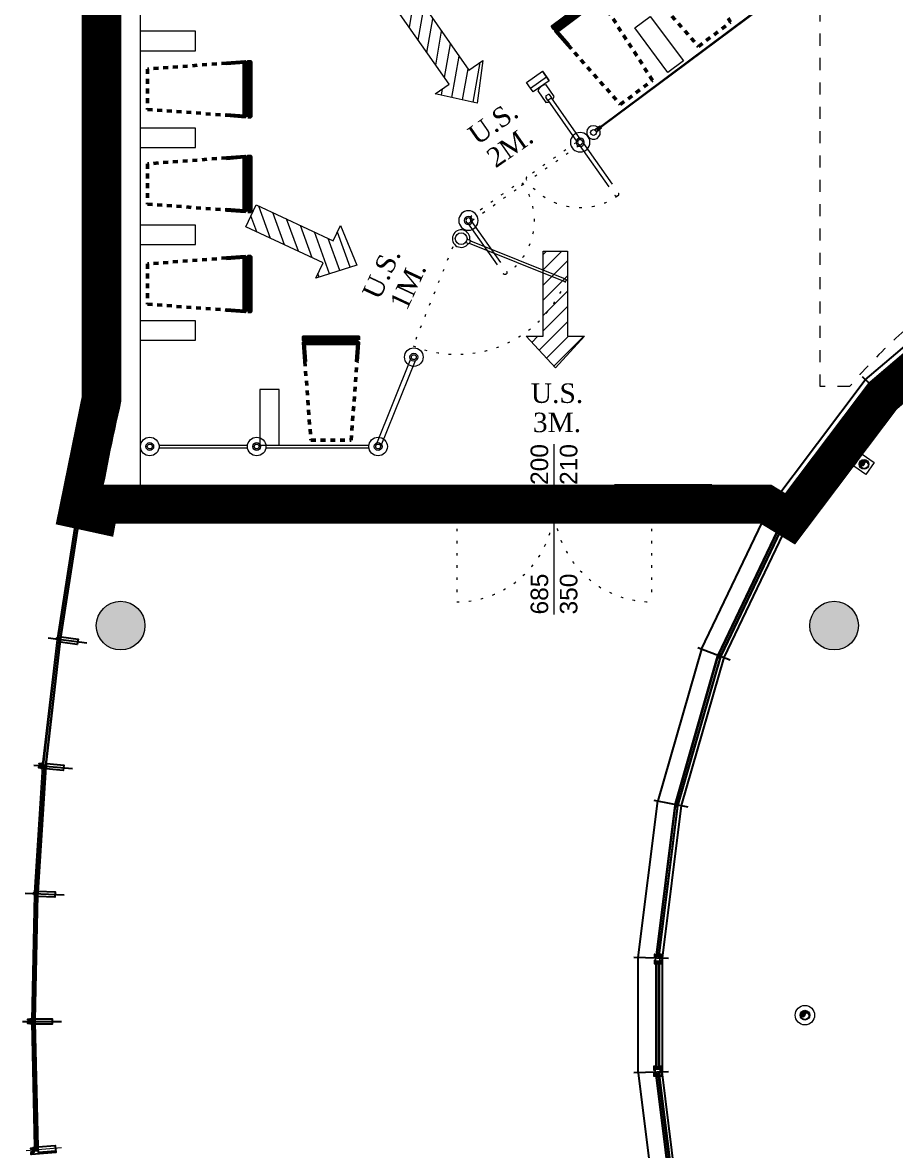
# Model space of a CAD drawing. Header units: centimetres. Extents: x 139057 to 200038, y 34824 to 80516.
# Drawn here: x 167687 to 168583, y 52589 to 53747 of the extents above; entities that cross this region are included whole.
import ezdxf
from ezdxf.enums import TextEntityAlignment as Align

# ---------------------------------------------------------------- set-up
doc = ezdxf.new("R2010")
doc.units = ezdxf.units.CM
doc.header["$LTSCALE"] = 100
for name, pattern in [('GI-ST-ESC-P1$0$CENTER', [50.800000000000004, 31.75, -6.35, 6.35, -6.35]), ('HIDDEN1', [0.1, 0.05, -0.05]), ('HIDDEN3', [0.25, 0.125, -0.125]), ('HIDDEN4', [0.125, 0.025, -0.1]), ('TRATTO-PUNTO', [1, 0.5, -0.25, 0, -0.25])]:
    doc.linetypes.add(name, pattern=pattern)
doc.layers.get('0').update_dxf_attribs({"lineweight": 0})
doc.layers.get('Defpoints').update_dxf_attribs({"lineweight": 0})
for name, color, linetype, lineweight in [('410_STRUTTURE_001-AM_0', 7, 'Continuous', 0), ('430_TAVOLATI_001-AM_0', 3, 'Continuous', 0), ('437_RIVESTIMENTI_001-AM_0', 13, 'Continuous', 0), ('439_TESTI_SERRAMENTI_001-AM_0', 11, 'Continuous', 0), ('440_SIMBOLI_001-AM_0', 31, 'Continuous', 0), ('441_SERRAMENTI_001-AM_0', 1, 'Continuous', 0), ('454_PROIEZIONI_001-AM_0', 61, 'Continuous', 0), ('461_LAYOUT_SCHEMATICO_001-AM_0', 11, 'Continuous', 0), ('481_SIMBOLI_VVF_001-AM_0', 7, 'Continuous', 0), ('_Retini Attrezzature', 252, 'Continuous', 50)]:
    doc.layers.add(name, color=color, linetype=linetype, lineweight=lineweight)
for name, color, linetype in [('_s_09_Perimetro_proprietà', 40, 'Continuous'), ('A-FACCIATA MONTANTI', 13, 'Continuous'), ('A-SE', 252, 'Continuous'), ('A-VETRO', 175, 'Continuous'), ('GI-ST-ESC-P1$0$A-CLNG-GLAZ', 1, 'Continuous'), ('GI-ST-ESC-P1$0$A-DOOR', 1, 'Continuous'), ('GI-ST-ESC-P1$0$A-GLAZ-MULL', 1, 'Continuous')]:
    doc.layers.add(name, color=color, linetype=linetype)
doc.styles.add('ROMANTIC', font='romantic.ttf')
doc.styles.get("Standard").update_dxf_attribs({"font": 'arial.ttf'})

# ---------------------------------------------------------------- blocks, each defined once
blk = doc.blocks.new('GI-ST-ESC-P1$0$FRAME')
at = {"layer": 'Defpoints', "color": 11}
for p, q in [((5.000000037252903, 9.316494992002845), (5.000000037252903, 11.00000000372529)), ((18.5000000372529, 9.316494992002845), (18.5000000372529, 11.00000000372529)), ((34.1965823918581, 9.31649499386549), (34.1965823918581, 11)), ((44.9465823918581, 9.31649499386549), (44.9465823918581, 11)), ((5.000000037252903, -9.316494992002845), (5.000000037252903, -11)), ((18.5000000372529, -9.316494992002845), (18.5000000372529, -11)), ((34.1965823918581, -9.3164949901402), (34.1965823918581, -11.00000000186265)), ((44.9465823918581, -9.3164949901402), (44.9465823918581, -11.00000000186265))]:
    blk.add_line(p, q, dxfattribs=at)
at = {"layer": 'Defpoints'}
blk.add_line((49.00000001490116, 11.00000000186265), (49.00000001490116, -10.99999999441206), dxfattribs=at)
at = {"layer": 'GI-ST-ESC-P1$0$A-CLNG-GLAZ', "color": 11, "linetype": 'GI-ST-ESC-P1$0$CENTER'}
blk.add_line((-81.14653248339891, 0.0003774743527173996), (317.6460319980979, -0.0007791649550199509), dxfattribs=at)
at = {"layer": 'GI-ST-ESC-P1$0$A-GLAZ-MULL', "color": 11}
blk.add_line((0, 11.00000000186265), (7.450580596923828e-09, -10.99999999813735), dxfattribs=at)
at = {"layer": 'GI-ST-ESC-P1$0$A-GLAZ-MULL', "color": 5}
blk.add_lwpolyline([(-3.279999867081642, 22.99999998323619), (-26.46994519233704, 22.99999998696148, 0.414213562398668), (-27.46994518488646, 21.99999999068677), (-27.46994519233704, 15.99999998696148, 0.4142135623363339), (-26.46994519233704, 14.99999998509884), (-9.969945199787617, 14.99999998696148, -0.4142135623352684), (-9.469945192337036, 14.49999998882413), (-9.469945192337036, -14.49999993853271, -0.4142135624071923), (-9.969945192337036, -14.99999994039536), (-26.46994519233704, -15.00000001490116, 0.414213562338465), (-27.46994519233704, -16.00000001862645), (-27.46994519233704, -22.00000001117587, 0.4142135623984016), (-26.46994519233704, -23.00000000745058), (-3.279999867081642, -23.00000001117587), (-3.279999867081642, -25.00000001303852, 0.4142135623677674), (-2.279999867081642, -26.00000001117587), (0, -26.00000001117587), (7.450580596923828e-09, -10.99999999813735), (49.0000000372529, -10.99999999813735), (49.00000002980232, -27.50000001676381), (224.0000000372529, -27.50000001303852), (224.0000000372529, 27.49999998509884), (49.00000005215406, 27.49999998882413), (49.00000001490116, 11.00000000186265), (0, 11.00000000186265), (0, 25.99999997578561), (-2.279999881982803, 25.99999998509884, 0.4142135623677673), (-3.279999881982803, 24.99999998323619)], format="xyb", close=True, dxfattribs=at)
blk = doc.blocks.new('GI-ST-ESC-P1$0$door jam')
at = {"layer": 'Defpoints'}
blk.add_line((26.67547901429556, -34.05244489715135), (256.9142643089668, -314.3207082058481), dxfattribs=at)
at = {"layer": 'GI-ST-ESC-P1$0$A-DOOR'}
blk.add_lwpolyline([(216.4661432802677, -248.5368906706572), (185.2788152061403, -210.7433651536703), (198.7765028886497, -199.6050337031484), (87.39318842068315, -64.62815694510937), (32.24549307301641, -110.1361968517303), (191.6636226437986, -303.3227735757828, 0.414213562373095), (193.0713951513171, -303.4575939327478), (201.5556559897959, -296.4563570171595, 0.414213562373095), (201.6904763430357, -295.0485845059156), (187.2488688267767, -277.5479104965925, -0.414213562373095), (187.316279001534, -276.84402423352), (192.3297058567405, -272.7069296985865)], format="xyb", dxfattribs=at)
blk.add_lwpolyline([(44.2005878649652, -100.2708175852895), (155.5839023254812, -235.2476943135262), (168.3102935887873, -224.7458389848471), (199.4976216293871, -262.5393644869328)], dxfattribs=at)
blk.add_lwpolyline([(236.398816075176, -266.4071607887745, 0.414213562338465), (237.8065885938704, -266.5419811457396), (242.4343672282994, -262.723124653101, 0.4142135623984016), (242.5691875889897, -261.3153521344066), (228.1275800727308, -243.8146781250834, -0.4142135623683001), (228.1949902437627, -243.1107918545604), (229.3519349135458, -242.1560777276754, 0.4142135623677674), (229.4867552742362, -240.7483051940799), (228.0355898700655, -238.9897494167089), (190.2420643754303, -270.1770774796605), (207.0895514078438, -290.5932519361377, 0.414213562398668), (208.4973239265382, -290.7280722856522), (213.1251025609672, -286.9092157930136, 0.4142135623363339), (213.259922914207, -285.5014432668686), (202.7580675557256, -272.7750520333648, -0.4142135623352684), (202.825477745384, -272.0711657553911), (225.193074401468, -253.6133594214916, -0.4142135624071923), (225.8969606645405, -253.6807695925236)], format="xyb", close=True, dxfattribs=at)
blk = doc.blocks.new('GI-ST-ESC-P1$0$MULL-NO-CAP')
at = {"layer": 'GI-ST-ESC-P1$0$A-CLNG-GLAZ', "color": 11, "linetype": 'GI-ST-ESC-P1$0$CENTER'}
blk.add_line((193.6971061136574, -235.7876955866814), (-59.44345898367465, 72.36058655381203), dxfattribs=at)
at = {"layer": 'GI-ST-ESC-P1$0$A-GLAZ-MULL', "color": 5}
blk.add_lwpolyline([(130.5577581375837, -176.2570772096515), (147.5591595433652, -162.2945430576801), (119.5840298123658, -128.2405889183283), (132.3336018994451, -117.7668879404664), (21.24889459833503, 17.45584611594677), (-21.24967896007001, -17.45649045705795), (89.83502832055092, -152.6792245060205), (102.5846004020423, -142.2055235728621), (130.5577581375837, -176.2570772096515)], dxfattribs=at)
blk = doc.blocks.new('P1 OPEN SPACE$0$GLAZING-1589')
for p, q in [((10.00000000709588, -18.99999999511783), (10.0000000061018, 19.00000000408909)), ((10.00000000738873, 14.00241085966263), (1578.999885887863, 13.99769858104992)), ((10.00000000598629, 13.00241085851667), (1578.999885886459, 12.99769857990395)), ((10.00000000647015, 8.002410860186501), (1578.999885886944, 7.997698581573786)), ((1579.00000001506, -18.99993691056807), (1579.000000012205, 19.00006308865341)), ((10.00000000647015, -7.997589143396908), (1578.999885886944, -8.002301422009623)), ((10.00000000695491, -12.99758914172708), (1578.999885887429, -13.00230142034343)), ((10.0000000074142, -13.99758914288395), (1578.999885887888, -14.00230142149667))]:
    blk.add_line(p, q)
for points in [[(9.467839845456183e-09, 19.00000000684668), (10.00011413562697, 18.99996996911432), (10.00000000597902, -18.99999960767309), (-0.000114120181024191, -18.99996956993709)], [(10.0000000066475, -18.99995358439628), (1578.999885887511, -18.99993701388667), (1578.999885888379, 19.00006298530934), (10.00000000575346, 19.0000464297118)], [(25.00009418118316, 8.002363058698393), (25.0000385140911, -7.99763732260908), (19.00003861602727, -7.997616173415736), (15.0000524300367, -3.997602159404778), (15.00008028097909, 4.002397848584224), (19.00009418627087, 8.002383932864177)], [(1563.999953892948, 7.997740887713007), (1563.999913453336, -8.002259491808218), (1569.999913350698, -8.002274382364703), (1573.999923562507, -4.002284391379362), (1573.999943767114, 3.997715615940251), (1569.999953887222, 7.997725728277146)], [(1579.000000015084, 19.00006268629295), (1589.00011413943, 19.00003265602209), (1589.000000011695, -18.99993691332566), (1578.999885887399, -18.99990687560421)]]:
    blk.add_lwpolyline(points, close=True)
blk = doc.blocks.new('P1 OPEN SPACE$0$glazing-frame')
for p, q in [((9.999999972680477, 13.99997060511666), (1562.212560811097, 13.99997060445655)), ((9.999999973878536, 12.99997060838062), (1562.212560812295, 12.99997060771596)), ((9.999999972865066, 7.999970608573521), (1562.212560811282, 7.999970607912481)), ((1562.212560810647, 18.99997062664472), (1572.212577874504, -19.00451175901475)), ((1572.212577875445, 18.99997061164154), (1562.212560813167, -19.0047299571356)), ((1633.4290624407, 8.474901992396685), (1618.647927932328, -28.9753103888419)), ((1623.506980691292, 9.720812827128299), (1628.569991266424, -30.22121890764752)), ((2709.127073804726, -133.151559616318), (1632.619216775871, 2.025544826612669)), ((2709.313961137159, -131.6632474459826), (1632.806104108306, 3.513856996944106)), ((9.999999973967448, -8.000029394682628), (1562.212560811283, -8.000029387973086)), ((9.999999972953528, -13.00002939448601), (1562.212560811371, -13.00002939515078)), ((9.999999974151923, -14.00002939122667), (1562.21256081257, -14.00002939189149)), ((2705.700806063546, -160.4372827938159), (1629.192949029165, -25.26017835171852)), ((2705.887693395618, -158.9489706084739), (1629.379836357915, -23.77186618193641)), ((2706.510651169791, -153.9879300282366), (1630.00279414314, -18.81082560004277)), ((2708.504116026869, -138.1126001971054), (1631.996259006124, -2.935495745432884)), ((2719.859028684254, -127.9475965496924), (2705.077912586772, -165.3978112550528)), ((2719.859032785145, -127.9475970588708), (2705.077916689503, -165.3978117639554)), ((2709.936946935208, -126.7016857299667), (2714.999975921606, -166.6437197662119)), ((2709.936951039043, -126.7016862462392), (2714.999980022496, -166.643720275394)), ((2781.544664925689, -134.1115277323031), (2762.458824154328, -168.4636994895511)), ((2771.855109498127, -131.6391084893903), (2772.148325629136, -170.9363301589935)), ((4277.408178866602, -549.8583945854879), (2773.385695320378, -166.0870060878178)), ((4277.655420370515, -548.8894407049513), (2773.632936822087, -165.1180521925445)), ((4278.891627885309, -544.0446712577752), (2774.869144339826, -160.2732827524626)), ((4282.847491932504, -528.5414090283443), (2778.825008389966, -144.7700205301251)), ((4284.083699447299, -523.6966395811684), (2780.061215902918, -139.9252510832254)), ((4284.330940950111, -522.7276856932657), (2780.308457405731, -138.9562971953193))]:
    blk.add_line(p, q)
for points in [[(1.657081138972671e-08, 19.00000000502492), (9.999999973265478, 19.0000000003457), (9.999999974552308, -18.99999999533536), (1.711817976257635e-08, -18.99999999830063)], [(9.99999997369361, 18.99997060492472), (1562.212560811009, 18.99997061163425), (1562.212560811688, -19.00472997242261), (9.999999973270002, -19.00472997176241)], [(25.00001305480319, 7.999967855551239), (25.00000543965144, -8.000032525861977), (19.000005544585, -8.000029401442603), (15.0000073427052, -4.000027396311628), (15.00001116677964, 3.999972608530217), (19.00001305904327, 7.999970708778002)], [(1547.55608081435, 24.80052811714061), (1549.42493995985, 39.68365163995087), (1594.074310494754, 34.07707417584088), (1592.205479876247, 19.19417784891439), (1609.30830185507, 17.04658054254258), (1611.177031880108, 31.92948325045069), (1655.826924199304, 26.323240455253), (1653.95805086904, 11.44011869077658), (1624.192164972955, 15.17737711440173), (1617.962587254457, -34.4330286543791), (1647.728473164176, -38.17028706842973), (1645.85959984498, -53.05340879358268), (1601.20976038937, -47.44717263198039), (1603.079587742129, -32.56318204165149), (1585.976049376654, -30.41549478360471), (1584.10706168932, -45.29958452901531), (1539.457691153675, -39.69300707254499), (1541.326550300639, -24.80988357211208), (1572.212560806228, -24.80997437339987), (1572.212706660382, 24.80045562405394)], [(1550.956345463489, 27.80051812001641), (1552.027792833309, 36.33325510644062), (1590.723913963247, 31.47422130425148), (1588.855083620182, 16.59132717087973), (1611.911174417289, 13.6961793085763), (1613.779908015639, 28.57911047498208), (1652.476521533662, 23.72036167480396), (1651.355195707369, 14.79047405742416), (1621.589309809223, 18.52773248130805), (1614.61218276415, -37.03592198255578), (1644.378068673016, -40.77318039649924), (1643.256746508676, -49.70303888052205), (1604.560329412228, -44.84431473961548), (1606.430153189796, -29.96035260812568), (1583.373198198888, -27.06509623571951), (1581.504210236151, -41.94918817436526), (1542.808087685739, -37.09015420050942), (1543.973401143445, -27.80989135355987), (1575.212551986246, -27.80998319303934), (1575.212715480338, 27.80044680372415)], [(1547.212547736515, 7.999967847523382), (1547.212555350598, -8.00003252386711), (1553.212555249497, -8.000029402491814), (1557.212553447971, -4.000027394870051), (1557.212549623535, 3.999972611191311), (1553.212547733296, 7.999970704803094)], [(1572.21257787392, -19.00472995767774), (1562.212560809483, -19.00472995768582), (1562.212560809907, 18.99997061900127), (1572.212577875445, 18.99997061164154)], [(1628.569991267526, -30.22121891501363), (1618.647927930849, -28.97531040413169), (1623.506980692395, 9.720812819761283), (1633.429044025388, 8.474904308322676)], [(1628.569991266046, -30.2212189303042), (1633.429061841819, 8.474897269765068), (2709.936918911333, -126.7022068657454), (2705.077848318979, -165.3983230682921)], [(1635.462200893769, -15.46495121491708), (1636.458933345344, -7.527286277074558), (1640.926132014727, -4.056820028310667), (1646.879380702323, -4.804369349576505), (1644.885915831971, -20.67969920529339), (1638.932667137007, -19.93214988512907)], [(2794.627302753513, -128.366652834775), (2795.698758254692, -119.8339168694014), (2757.00264174842, -114.9748462456455), (2755.133797226034, -129.8577385985269), (2732.077704916804, -126.9626027783486), (2733.946652336449, -112.0796984613756), (2695.250129192773, -107.220229945429), (2694.128811875008, -116.1501186312204), (2723.894591725569, -119.8882215880976), (2716.917517545433, -175.451882690185), (2687.151737686941, -171.7137797210256), (2686.030424023859, -180.643639272547), (2724.726750747266, -185.5030831188118), (2726.594896729667, -170.6189103074252), (2749.651853231146, -173.5141546500693), (2747.782865288921, -188.3982465912908), (2786.47898321401, -193.2573173999085), (2787.64430551019, -183.9770556628018), (2757.374978752463, -176.2535588497265), (2771.123975350902, -122.3695629234056)], [(2702.048025835672, -149.3956309076233), (2703.04475069994, -141.4579650177249), (2699.574280215265, -136.9907696336072), (2693.621030821169, -136.2432259776822), (2691.627581055807, -152.1185577253192), (2697.580830465, -152.8661013940535)], [(2702.048029940247, -149.3956314162524), (2703.044754803774, -141.457965534001), (2699.574284322044, -136.9907701569711), (2693.621034923161, -136.2432264942285), (2691.627585157059, -152.1185582495081), (2697.580834564049, -152.8661019035093)], [(2705.07791258603, -165.3978112626961), (2714.999975920866, -166.6437197738583), (2719.859028681673, -127.9475965576116), (2709.936965346837, -126.7016880464458)], [(2705.077916686182, -165.397811779519), (2714.999980024701, -166.6437202901317), (2719.859032782563, -127.9475970667945), (2709.936969449569, -126.7016885553522)], [(2762.45877020526, -168.4639109155277), (2772.148325632822, -170.9363301584406), (2781.544664923107, -134.1115277402268), (2771.855109498127, -131.6391084893903)], [(4285.567148464905, -517.8829162460896), (2781.544664922367, -134.1115277478667), (2772.148325628758, -170.936330181651), (4276.170809171297, -554.7077186798705)], [(2793.359328709067, -148.4786489767453), (2789.403457193072, -163.9819096864581), (2783.589734727912, -162.4984576703963), (2780.702887423319, -157.6336745979416), (2782.680823155634, -149.8820444239636), (2787.545606085762, -146.9951971877371)], [(4268.313170239862, -524.8327859174124), (4264.357313475473, -540.3360503874568), (4270.17103748469, -541.8194963567875), (4275.035817803016, -538.9326444260907), (4277.013746126006, -531.1810123618959), (4274.126894278059, -526.3162321686794)], [(4295.25669458493, -520.3553027846278), (4285.567155733862, -517.8828877674022), (4276.171978618921, -554.7031355542491), (4285.861517469989, -557.1755505714784)]]:
    blk.add_lwpolyline(points, close=True)
blk = doc.blocks.new('DN80')
h = blk.add_hatch(color=253)
edge = h.paths.add_edge_path()
edge.add_arc((-0.06737489081662507, 0.0001192241907119751), 39.73214286005058, -90.20196108935022, 90.20196108935028, ccw=False)
edge.add_arc((-0.0689689809327441, -19.86606980296514), 19.8661894924889, 269.6006753168087, 449.8010872171899)
edge.add_arc((-0.1019500294979794, 19.86601641003355), 19.86627803577773, 89.8965676053183, 270.29403251144083, ccw=False)
edge.add_arc((-0.1367565255758137, 39.73226623891408), 0.07066979384738631, 180.2034888435955, 359.9966240495927, ccw=False)
at = {"color": 253}
blk.add_lwpolyline([(-0.2074258737266064, 39.73201525211334, -1.003531113011555), (-0.2074258737266064, -39.73177680373192, 1.001750454913192), (-7.450580596923828e-09, -2.980232238769531e-08, -1.003474564946119), (-0.06608673185110092, 39.73226207494736, -0.9981963915986242)], format="xyb", close=True, dxfattribs=at)
for radius in [44.50000000000001, 44.49999999999999]:
    blk.add_circle((-7.450580596923828e-09, -2.980232238769531e-08), radius)
blk = doc.blocks.new('FRECCIA US ORIZZONTALE')
h = blk.add_hatch()
h.set_pattern_fill('ANSI31', color=256, scale=7, style=0)
h.set_pattern_definition([(45, (-5619.863466617261, -3114.928119698562), (-15.71544821187102, 15.71544821187102), [])])
h.paths.add_polyline_path([(0, 0), (-60.00000000000091, 65), (-25.00000000000091, 65), (-24.99999999999909, 240), (25.00000000000091, 240), (25.00000000000091, 65), (60.00000000000091, 65)])
blk.add_lwpolyline([(0, 0), (-60.00000000000091, 65), (-25.00000000000091, 65), (-24.99999999999909, 240), (25.00000000000091, 240), (25.00000000000091, 65), (60.00000000000091, 65)], close=True)
blk = doc.blocks.new('US')
at = {"rotation": 270}
blk.add_blockref('FRECCIA US ORIZZONTALE', (50, 0), dxfattribs=at)
blk = doc.blocks.new('dep-carr-agg')
at = {"linetype": 'Continuous'}
blk.add_lwpolyline([(28.2508434561521, 22.00109790975716), (28.2508434561521, 25), (-28.2508434561521, 25), (-28.25074345615212, 22.00099999999998)], close=True, dxfattribs=at)
for points in [[(26.8053745213183, 0), (28.2508434561521, 19.11120000000005), (-28.25074345615212, 19.11120000000005), (-26.80483329906247, 0)], [(26.30668378990458, 0), (27.68584345615204, 18.28129999999999), (-27.68574345615207, 18.28129999999999), (-26.30617276879934, 0)]]:
    blk.add_lwpolyline(points, dxfattribs=at)
at = {"linetype": 'HIDDEN1'}
blk.add_lwpolyline([(-26.80483329906247, 0), (-20.67655654384794, -81), (20.67904345615216, -80.99900000000002), (26.70280288457457, 0)], dxfattribs=at)
blk = doc.blocks.new('CANCELLETTO US 2M')
at = {"linetype": 'HIDDEN4'}
for points in [[(3, 2), (62, 2)], [(130, 2), (71, 2)], [(3, -2), (62, -2)], [(130, -2), (71, -2)]]:
    blk.add_lwpolyline(points, dxfattribs=at)
at = {"linetype": 'HIDDEN4', "ltscale": 20, "flags": 128}
for points in [[(-2, -1.5), (-2, -62)], [(2, -1.5), (2, -62)], [(131, -1.5), (131, -62)], [(135, -1.5), (135, -62)]]:
    blk.add_lwpolyline(points, dxfattribs=at)
for centre, radius in [((0, 0), 9.5), ((0, 0), 4), ((0, 0), 2.5), ((133, 0), 9.5), ((133, 0), 4), ((133, 0), 2.5)]:
    blk.add_circle(centre, radius)
at = {"linetype": 'HIDDEN4'}
for centre, start, end in [((0, 0), 270, 0), ((133, 0), 180, 270)]:
    blk.add_arc(centre, 64, start, end, dxfattribs=at)
at = {"linetype": 'HIDDEN4', "extrusion": (0, 0, -1)}
for centre, start, end in [((-62, 0), 90, 270), ((-71, 0), 270, 90)]:
    blk.add_arc(centre, 2, start, end, dxfattribs=at)
at = {"linetype": 'HIDDEN4', "ltscale": 20}
for centre, start, end in [((0, -62), 180, 5.015920171728101e-06), ((133, -62), 179.9999949840798, 0)]:
    blk.add_arc(centre, 2, start, end, dxfattribs=at)
blk = doc.blocks.new('*U352')
at = {"linetype": 'HIDDEN4'}
blk.add_lwpolyline([(4.945620062719932, 10.80819429318156), (4.945620062719953, 120.4430480830762, 0.4149663562220394), (-115.9995085132268, -0.1917087848483656)], format="xyb", dxfattribs=at)
blk.add_lwpolyline([(-9.64467759644753, -1.62916846252483), (-114.4999883709272, -1.595067038194522, -0.9999999999999999), (-114.4999883709272, 1.404932961805478), (-9.64467759644753, 1.370831537475169)], format="xyb")
blk.add_lwpolyline([(-5.644677596447529, -2.129168462524831), (-9.64467759644753, -2.129168462524831), (-9.64467759644753, 1.870831537475169), (-5.644677596447529, 1.870831537475169)])
blk.add_circle((0, -0.1632812499983629), 6)
blk.add_arc((0, -0.1632812499983629), 9, 192.6169483543782, 166.9375741818561)
blk = doc.blocks.new('*U351')
for p, q in [((352.6237476048666, 0.5341127874876056), (9.205081669196261, 0.5341127874762647)), ((352.6237476048666, -0.4658872125123943), (9.205081669196261, -0.4658872125237353))]:
    blk.add_line(p, q)
for points in [[(2.578080284881707, 1.534112787476262), (9.205081669196261, 1.534112787476265), (9.205081669196261, 0.5341127874762647), (4.705081669196261, 0.5341127874762627), (4.705081669196261, -0.4658872125237373), (9.205081669196261, -0.4658872125237353), (9.205081669196261, -1.465887212523735), (2.61747486714512, -1.465887212523738)], [(359.8117845869444, 1.534112787487609), (352.6237476048666, 1.534112787487606), (352.6237476048666, 0.5341127874876056), (357.1237476048666, 0.5341127874876076), (357.1237476048666, -0.4658872125123923), (352.6237476048666, -0.4658872125123943), (352.6237476048666, -1.465887212512394), (359.772390004681, -1.465887212512391)]]:
    blk.add_lwpolyline(points)
for centre in [(-2.728484105318786e-12, 2.728484105318785e-12), (362.3898648718289, 1.407798276439446e-11)]:
    blk.add_circle(centre, 3)
for centre, radius, start, end in [((0.004160161746767714, -0.03540577631065389), 7.004556435172851, 12.94826067098322, 348.2160663370544), ((362.3895467693717, -0.002419113418473984), 7.000307864196111, 192.0671354239215, 167.3206319965749)]:
    blk.add_arc(centre, radius, start, end)

msp = doc.modelspace()

# ---------------------------------------------------------------- hatches: boundary and pattern name
at = {"layer": '410_STRUTTURE_001-AM_0'}
h = msp.add_hatch(color=256, dxfattribs=at)
edge = h.paths.add_edge_path()
edge.add_arc((167787.2027505065, 53127.94135773343), 24.99999997139952, 0, 360)
h = msp.add_hatch(color=256, dxfattribs=at)
edge = h.paths.add_edge_path()
edge.add_arc((168519.6955935495, 53127.91220521343), 25, 0, 360)

# ---------------------------------------------------------------- linework, layer by layer
for centre, radius in [((167787.2027505065, 53127.94135773343, -3.520260259838644e-08), 24.99999997139952), ((168519.6955935495, 53127.91220521343, -3.490789228516181e-08), 25)]:
    msp.add_circle(centre, radius, dxfattribs=at)
at = {"layer": '430_TAVOLATI_001-AM_0'}
for p, q in [((167807.2355711168, 53978.92962195885, -3.458399375527081e-08), (167807.1920035525, 53260.39693133694, -3.485570836411842e-08)), ((167767.2309636554, 53902.94215323192, -3.519752404989873e-08), (167767.1980708266, 53360.71217714411, -3.490789228516181e-08)), ((167787.2309636386, 53902.94135724914, -3.519752405006305e-08), (167787.1979514664, 53358.49215916705, -3.490789228516181e-08)), ((167744.1400441198, 53247.34410420966, -3.490789228516181e-08), (167763.6939206632, 53243.0896061824, -3.490788311344671e-08))]:
    msp.add_line(p, q, dxfattribs=at)
for centre, radius, start, end in [((170588.6379682334, 52727.82823611957, -3.490789228516181e-08), 2891.550652761578, 167.3571204756961, 169.6496430662893), ((170588.6379726367, 52727.82823509139, -3.490789228516181e-08), 2871.550657283479, 167.3129996947292, 169.6630530936596)]:
    msp.add_arc(centre, radius, start, end, dxfattribs=at)
at = {"layer": '437_RIVESTIMENTI_001-AM_0'}
for p, q in [((167756.2280614773, 53830.04977850032, -3.515422467380716e-08), (167756.2092891174, 53358.55340006363, -3.48741490634305e-08)), ((167752.227923269, 53826.57852583539, -3.51521626053448e-08), (167752.2093062407, 53358.98360354614, -3.487440451587206e-08)), ((167730.3434651891, 53252.50382104677, -3.490720229146399e-08), (167752.2093062407, 53358.98360354614, -3.487366206861712e-08)), ((167734.8466001382, 53254.31774609697, -3.490758777424907e-08), (167756.2092891174, 53358.55340006363, -3.487349480039115e-08)), ((167731.6168925638, 53252.24232013684, -3.490785441871145e-08), (167730.343465191, 53252.50382104677, -3.490720229146399e-08)), ((167734.8466001382, 53254.31774609697, -3.490785678885363e-08), (167731.6168925638, 53252.24232013684, -3.490785441871145e-08)), ((167732.2950866284, 53251.25172459495, -3.490785444033451e-08), (167732.0187013509, 53249.98144463611, -3.490785481075896e-08)), ((167743.2719723681, 53247.53297773909, -3.490786486587013e-08), (167732.018701349, 53249.98144463611, -3.490785481075896e-08)), ((167735.5073913547, 53253.31596739751, -3.490785679770513e-08), (167732.2950866284, 53251.25172459495, -3.490785444033451e-08)), ((167744.1223886056, 53251.44153146607, -3.490786486586844e-08), (167735.5073913547, 53253.31596739751, -3.490785716812958e-08)), ((167743.2719723681, 53247.53297773909, -3.490786486587013e-08), (167744.1223886056, 53251.44153146607, -3.490786486586844e-08))]:
    msp.add_line(p, q, dxfattribs=at)
at = {"layer": '440_SIMBOLI_001-AM_0', "elevation": -3.479957898559909e-08}
msp.add_lwpolyline([(168539.9941351867, 53291.77261725974), (168548.545606936, 53304.09626650971), (168560.8692561915, 53295.54479476225), (168552.3177844441, 53283.22114550483)], close=True, dxfattribs=at)
at = {"layer": '440_SIMBOLI_001-AM_0'}
for centre, radius in [((168550.4316956891, 53293.658706011, -3.479957898559909e-08), 5), ((168489.6810156876, 52727.90789390516, -3.490789228516181e-08), 10), ((168489.6810414406, 52727.89769889575, -3.490789228516181e-08), 5)]:
    msp.add_circle(centre, radius, dxfattribs=at)
at = {"layer": '441_SERRAMENTI_001-AM_0'}
for p, q in [((168232.2524214076, 53139.39693133694, -3.09437422769108e-08), (168232.2524214076, 53314.39693133694, -3.09437422769108e-08)), ((168170.2524214076, 53268.39693133694, -3.09437422769108e-08), (168078.2524214076, 53268.39693133694, -3.09437422769108e-08)), ((168294.2524214076, 53268.39693133694, -3.09437422769108e-08), (168386.2524214076, 53268.39693133694, -3.09437422769108e-08)), ((168294.2524214076, 53260.39693133694, -3.09437422769108e-08), (168340.2524214076, 53260.39693134439, -3.102923759085743e-08)), ((168435.2182506236, 53260.39693133694, 0.004311147392276185), (168340.2524214076, 53260.39693134439, -3.102923759085743e-08)), ((168124.2524214076, 53256.39693133694, -3.102923759085743e-08), (167784.6496514889, 53256.39693133694, -3.102923755443502e-08)), ((168340.2524214076, 53256.39693133694, -3.102923759085743e-08), (168435.2182506236, 53256.39693133694, 0.004311147392276185)), ((168435.2182506236, 53252.39693133694, 0.004311147392276185), (168340.2524214076, 53252.39693133694, -3.102923759085743e-08))]:
    msp.add_line(p, q, dxfattribs=at)
at = {"layer": '441_SERRAMENTI_001-AM_0', "linetype": 'HIDDEN4'}
for p, q in [((168332.2524214076, 53260.39693134439, -3.101436884060548e-08), (168132.2524214076, 53260.39693133694, -3.102923759085743e-08)), ((168132.2924254095, 53252.39693133694, -3.09437422769108e-08), (168132.2924254095, 53152.39693133694, -3.09437422769108e-08)), ((168332.2524214076, 53252.39693133694, -3.09437422769108e-08), (168332.2524214076, 53152.39693133694, -3.09437422769108e-08))]:
    msp.add_line(p, q, dxfattribs=at)
at = {"layer": '441_SERRAMENTI_001-AM_0'}
for points, elevation in [([(168070.2524214076, 53272.39693133694), (168070.2524214076, 53264.39693133694)], -3.102923759085743e-08), ([(168178.2524214076, 53264.39693133694), (168078.2524214076, 53264.39693133694), (168078.2524214076, 53272.39693133694)], -3.102923759085743e-08), ([(168170.2524214076, 53272.39693133694), (168170.2524214076, 53264.39693133694)], -3.102923759085743e-08), ([(168178.2524214076, 53264.39693133694), (168178.2524214076, 53272.39693133694)], -3.102923759085743e-08), ([(168286.2524214076, 53264.39693133694), (168286.2524214076, 53272.39693133694)], -3.102923759085743e-08), ([(168394.2524214076, 53272.39693133694), (168294.2524214076, 53272.39693133694), (168294.2524214076, 53264.39693133694)], -3.102923759085743e-08), ([(168386.2524214076, 53264.39693133694), (168386.2524214076, 53272.39693133694)], -3.102923759085743e-08), ([(168394.2524214076, 53272.39693133694), (168394.2524214076, 53264.39693133694)], -3.102923759085743e-08), ([(168132.2524214076, 53260.39693133694), (167766.9480630407, 53260.39693133694)], -3.102923759085743e-08), ([(167776.6496514889, 53260.39693133694), (167776.6496514889, 53252.39693133694)], -3.102923759085743e-08), ([(167784.6496514889, 53252.39693133694), (167784.6496514889, 53260.39693133694)], -3.102923759085743e-08), ([(168124.2524214076, 53260.39693133694), (168124.2524214076, 53252.39693133694)], -3.102923759085743e-08), ([(168132.2524214076, 53252.39693133694), (168132.2524214076, 53260.39693133694)], -3.102923759085743e-08), ([(168132.2524214076, 53252.39693133694), (167765.449428721, 53252.39693132949)], -3.102923759085743e-08), ([(167741.8605113929, 53243.23058841538), (167722.0152605778, 53115.47623924327), (167721.7078283547, 53113.206623079), (167706.8819041854, 52985.01332683277), (167706.6815679601, 52982.77706755859), (167698.4816591429, 52853.94476217937), (167698.3807770448, 52851.65655631733), (167695.6175302273, 52722.64821099651), (167695.6203337839, 52720.35947967481), (167698.5685649203, 52592.32427162838), (167698.7201320498, 52590.46404563051)], -3.490789228516181e-08), ([(167743.1865353665, 53242.9772893281), (167723.3509956604, 53115.27991166872), (167723.0476630243, 53113.04056067926), (167708.2251554417, 52984.87764445853), (167708.0261831066, 52982.65660964858), (167699.8296757793, 52853.87003071767), (167699.7301401576, 52851.61236562741), (167696.9675479369, 52722.63458148551), (167696.9703147473, 52720.37584737104), (167699.917301363, 52592.39468618643), (167700.06567316, 52590.57367736262)], -3.490789228516181e-08), ([(167744.7283164399, 53242.68277600568), (167724.8038357036, 53115.06637188953), (167724.5049620705, 53112.85993945014), (167709.7870691909, 52984.721027659), (167709.5970911147, 52982.60039154601), (167701.2958741101, 52853.78874749106), (167701.1978030155, 52851.56430070263), (167698.435922776, 52722.61975706529), (167698.4386496196, 52720.39365003419), (167701.3842826063, 52592.4712740348), (167701.5291789366, 52590.69292059702)], -3.490789228516181e-08), ([(167745.8000181305, 53242.56375517857), (167725.9664199414, 53114.89549417955), (167725.6711144695, 53112.71540365529), (167710.8565941626, 52984.61185654414), (167710.6602923801, 52982.42063186478), (167702.4691478523, 52853.72370343816), (167702.3722486893, 52851.52583844375), (167699.6109381883, 52722.60789434028), (167699.6136330502, 52720.40789599132), (167702.5581828417, 52592.5325607748), (167702.700298051, 52590.78834080857)], -3.490789228516181e-08)]:
    msp.add_lwpolyline(points, dxfattribs=dict(at, elevation=elevation))
for points, elevation in [([(168340.2524214076, 53252.39693133694), (168332.2524214076, 53252.39693133694), (168332.2524214076, 53260.39693133694), (168340.2524214076, 53260.39693133694)], -3.102923759085743e-08), ([(168443.2182506236, 53252.39693134439), (168435.2182506236, 53252.39693134439), (168435.2182506236, 53260.39693134439), (168443.2182506236, 53260.39693134439)], 0.004311147392276185)]:
    msp.add_lwpolyline(points, close=True, dxfattribs=dict(at, elevation=elevation))
msp.add_lwpolyline([(168461.1963285661, 53260.39693134439), (168443.2182506236, 53260.39693134439), (168443.2182506217, 53252.39693134439), (168455.1652924573, 53252.39693132949)], close=True, dxfattribs=at)
at = {"layer": '441_SERRAMENTI_001-AM_0', "linetype": 'HIDDEN4'}
for centre, start, end in [((168132.2924254095, 53252.39693133694, -3.09437422769108e-08), 270, 0), ((168332.2524214076, 53252.39693133694, -3.09437422769108e-08), 180, 270)]:
    msp.add_arc(centre, 99.99999999998397, start, end, dxfattribs=at)
at = {"layer": '454_PROIEZIONI_001-AM_0', "linetype": 'HIDDEN3', "elevation": -3.168880728605552e-08}
msp.add_lwpolyline([(168505.5226940146, 53373.39644716841), (168505.5226940239, 53884.37818362725), (173299.2345647892, 53884.37818362725), (173299.2345647892, 53258.39311322731), (172727.4985521069, 53258.393113123, 0.5305641048044916), (171736.5801501038, 53373.3964413346), (169439.8488209514, 53373.3964413346, 0.4630191861303552), (168535.5226940146, 53373.39644716841), (168505.5226940146, 53373.39644716096)], format="xyb", dxfattribs=at)
at = {"layer": '461_LAYOUT_SCHEMATICO_001-AM_0'}
for p, q in [((168203.9374061419, 53685.81413830978, -3.102923759080322e-08), (168220.3184552646, 53697.28842389744, -3.102923759080322e-08)), ((168207.9534061017, 53680.08077112001, -3.102923759080322e-08), (168224.3344552206, 53691.55505670023, -3.102923759080322e-08)), ((168220.3184552646, 53697.28842389744, -3.102923759080322e-08), (168224.3344552206, 53691.55505670023, -3.102923759080322e-08)), ((168224.3344961765, 53691.55508538496, -3.102923759080322e-08), (168220.3184962204, 53697.28845257473, -3.102923759080322e-08)), ((168224.3344552206, 53691.55505670023, -3.102923759080322e-08), (168227.2030266175, 53687.45979442608, -3.102923759080322e-08)), ((168227.2030675715, 53687.45982311082, -3.102923759080322e-08), (168224.3344961765, 53691.55508538496, -3.102923759080322e-08)), ((168207.9534061017, 53680.08077112001, -3.102923759080322e-08), (168203.9374061419, 53685.81413830978, -3.102923759080322e-08)), ((168210.8219774967, 53675.98550883096, -3.102923759080322e-08), (168207.9534061017, 53680.08077112001, -3.102923759080322e-08)), ((168227.2030266175, 53687.45979442608, -3.102923759080322e-08), (168210.8219774967, 53675.98550883096, -3.102923759080322e-08)), ((168215.525727023, 53677.20102617305, -3.102923759080322e-08), (168223.8338030974, 53665.34015680265, -3.102923759080322e-08)), ((168232.4338538876, 53671.36415674698, -3.102923759080322e-08), (168224.1257778133, 53683.22502609503, -3.102923759080322e-08)), ((168223.8974027658, 53671.88401198548, -3.102923759080322e-08), (168223.689048289, 53670.69020740849, -3.102923759080322e-08)), ((168225.8828191372, 53667.31335371894, -3.102923759080322e-08), (168223.689048289, 53670.69020740849, -3.102923759080322e-08)), ((168223.8974027658, 53671.88401198548, -3.102923759080322e-08), (168226.2623114145, 53673.54092490089, -3.102923759080322e-08)), ((168229.8792759689, 53670.11271576744, -3.102923759080322e-08), (168225.8828191372, 53667.31335371894, -3.102923759080322e-08)), ((168256.3302380933, 53624.61204175812, -3.102923759080322e-08), (168226.2429426374, 53667.56560619336, -3.102923759080322e-08)), ((168227.4514719719, 53673.33338095409, -3.102923759080322e-08), (168226.2623114145, 53673.54092490089, -3.102923759080322e-08)), ((168229.8792759689, 53670.11271576744, -3.102923759080322e-08), (168227.4514719719, 53673.33338095409, -3.102923759080322e-08)), ((168259.6065512529, 53626.90675137353, -3.102923759080322e-08), (168229.5191524649, 53669.86046330047, -3.102923759080322e-08)), ((168084.7539571343, 53401.73308091771, -3.102923758498358e-08), (168049.2728423631, 53312.86803399932, -3.102923758139099e-08)), ((168089.44696278, 53399.88594576132, -3.102923758500552e-08), (168053.8427011675, 53310.84090009493, -3.102923758139099e-08)), ((167826.5456853496, 53313.39302937847, -3.10292375814452e-08), (167917.5583749736, 53313.39302937847, -3.10292375814452e-08)), ((167826.5456853496, 53310.39302937847, -3.10292375814452e-08), (167917.5583749755, 53310.39302937847, -3.10292375814452e-08)), ((167936.3200380156, 53313.39302937847, -3.10292375814452e-08), (168042.1940460285, 53313.39302937847, -3.10292375814452e-08)), ((167936.3200380137, 53310.39302937847, -3.10292375814452e-08), (168042.1940460285, 53310.39302937847, -3.10292375814452e-08))]:
    msp.add_line(p, q, dxfattribs=at)
for points, elevation in [([(168314.959226689, 53741.72295152557), (168330.998535548, 53753.67036008996), (168365.0486499505, 53707.9583298431), (168349.0093410915, 53696.01092128616), (168314.9592266871, 53741.72295151812)], 1.235638716148859e-07), ([(167807.2197718235, 53718.36172013891), (167864.2146735979, 53718.36172013891), (167864.2146735979, 53738.36172013891), (167807.2197718235, 53738.36172013891)], -3.448792401798852e-08), ([(167807.2146648566, 53618.86172013891), (167864.2146648584, 53618.86172013891), (167864.2146648584, 53638.86172013891), (167807.2146648566, 53638.86172013891)], -3.448792401798852e-08), ([(167807.2077056417, 53519.36172013891), (167864.2146561189, 53519.36172013891), (167864.2146561189, 53539.36172013891), (167807.2077056417, 53539.36172013891)], -3.448792401798852e-08), ([(167807.2017394794, 53420.96549714517), (167864.214691308, 53420.96549714517), (167864.214691308, 53440.96549714517), (167807.2017394794, 53440.96549714517)], -3.448792401798852e-08), ([(167949.9858487329, 53370.39302937847), (167929.9858487329, 53370.39302937847), (167929.9858487329, 53313.39302937847), (167949.9858487329, 53313.39302937847)], -3.102923758139099e-08)]:
    msp.add_lwpolyline(points, close=True, dxfattribs=dict(at, elevation=elevation))
for centre, radius in [((168088.237648117, 53403.69876073462, -3.10292375814452e-08), 9.5), ((168088.237648117, 53403.69876073462, -3.10292375814452e-08), 4), ((168088.237648117, 53403.69876073462, -3.10292375814452e-08), 2.5), ((167817.1648538305, 53311.89302937847, -3.10292375814452e-08), 9.5), ((167926.9392064946, 53311.89302937847, -3.10292375814452e-08), 9.5), ((168051.5748775477, 53311.89302937847, -3.10292375814452e-08), 9.5), ((167817.1648538305, 53311.89302937847, -3.10292375814452e-08), 4), ((167817.1648538305, 53311.89302937847, -3.10292375814452e-08), 2.5), ((167926.9392064946, 53311.89302937847, -3.10292375814452e-08), 4), ((167926.9392064946, 53311.89302937847, -3.10292375814452e-08), 2.5), ((168051.5748775477, 53311.89302937847, -3.10292375814452e-08), 4), ((168051.5748775477, 53311.89302937847, -3.10292375814452e-08), 2.5)]:
    msp.add_circle(centre, radius, dxfattribs=at)
for start, end in [(89.0647162407716, 160.954768666679), (269.0647162407716, 292.0878593209194), (317.9316251128163, 340.954768666679)]:
    msp.add_arc((168223.9797904516, 53674.28259145629, -3.102923759080322e-08), 8.943626203455446, start, end, dxfattribs=at)
at = {"layer": '_s_09_Perimetro_proprietà', "linetype": 'TRATTO-PUNTO', "ltscale": 200, "const_width": 40, "elevation": -3.065032432031248e-08}
msp.add_lwpolyline([(170087.2128421651, 53252.55610252333), (169525.5790640401, 53252.55610253078), (169500.9303976713, 53237.59379851234), (169405.9216401601, 53363.67319236857), (169285.9146700917, 53465.99651132685), (169143.4512158973, 53533.22312169683), (168987.7213683972, 53556.69383138579), (168831.9890638968, 53533.23942981076), (168689.5185705299, 53466.02773855787), (168569.5008858448, 53363.71698725384), (168474.4789258527, 53237.64754338723), (168449.9245951498, 53252.55610252333), (167765.4369804139, 53252.55610252333), (167763.6939206595, 53243.0896061824), (167744.1400441198, 53247.34410420966), (167767.1980708266, 53360.71217714411), (167767.2309636554, 53902.94215323192)], dxfattribs=at)
at = {"layer": 'A-SE'}
for p, q in [((168551.7035826208, 53380.4765412302, -3.469126568603637e-08), (168676.2201417746, 53486.62242090863, -3.469126568603637e-08)), ((168569.5008858485, 53363.71698725384, -3.469126568603637e-08), (168689.5185705299, 53466.02773855787, -3.469126568603637e-08)), ((168453.6030735361, 53250.32265485239, -3.469126568603637e-08), (168551.7035826208, 53380.4765412302, -3.469126568603637e-08)), ((168574.5675648736, 53358.94574300361, -3.469126568603637e-08), (168548.7230953226, 53383.28323824119, -3.469126568603637e-08)), ((168569.5008858467, 53363.71698725384, -3.469126568603637e-08), (168474.4789258527, 53237.64754338723, -3.469126568603637e-08)), ((168383.603937647, 53103.71938026857, -3.469126568603637e-08), (168453.6030735361, 53250.32265485239, -3.469126568603637e-08)), ((168480.4367804291, 53234.03013559592, -3.469126568603637e-08), (168450.0909613284, 53252.45509060633, -3.469126568603637e-08)), ((168474.4789258527, 53237.64754338723, -3.469126568603637e-08), (168406.4002017552, 53095.06626113665, -3.469126568603637e-08)), ((168383.603937647, 53103.71938026857, -3.469126568603637e-08), (168338.8146004534, 52948.0145264433, -3.469126568603637e-08)), ((168412.9197048234, 53092.59155579072, -3.469126568603637e-08), (168379.7303158684, 53105.1897488625, -3.469126568603637e-08)), ((168406.4002017552, 53095.06626113665, -3.469126568603637e-08), (168362.6907567015, 52943.11552512061, -3.469126568603637e-08)), ((168318.6112631211, 52787.10962066215, -3.469126568603637e-08), (168338.8146004534, 52948.0145264433, -3.469126568603637e-08)), ((168334.7405926982, 52948.85044697833, -3.469126568603637e-08), (168369.5161659202, 52941.71506147247, -3.469126568603637e-08)), ((168362.6907567015, 52943.11552512061, -3.469126568603637e-08), (168343.0112375083, 52786.38247359705, -3.469126568603637e-08)), ((168349.6216266478, 52786.11241912258, -3.469126568603637e-08), (168314.1319030995, 52787.25366362345, -3.469126568603637e-08)), ((168318.5978558144, 52668.80528444213, -3.469126568603637e-08), (168318.6112631211, 52787.10962066215, -3.469126568603637e-08)), ((168343.0112375083, 52786.38247359705, -3.469126568603637e-08), (168342.9979334088, 52669.52965956342, -3.469126568603637e-08)), ((168349.6107579028, 52669.72597720635, -3.469126568603637e-08), (168314.1165389257, 52668.6722457425, -3.469126568603637e-08)), ((168362.6682221486, 52512.73729457122, -3.469126568603637e-08), (168342.9979334088, 52669.52965956342, -3.469126568603637e-08)), ((168318.5978558144, 52668.80528444213, -3.469126568603637e-08), (168338.7915530099, 52507.84079357397, -3.469126568603637e-08))]:
    msp.add_line(p, q, dxfattribs=at)

# ---------------------------------------------------------------- block references
at = {"layer": '440_SIMBOLI_001-AM_0', "xscale": 0.1, "yscale": 0.1, "zscale": 0.1, "rotation": 89.9977196824093}
for p in [(168550.4316699324, 53293.66890101296, -3.479957898559909e-08), (168489.6810156839, 52727.90789390516, -3.490789228516181e-08)]:
    msp.add_blockref('DN80', p, dxfattribs=at)
at = {"layer": '441_SERRAMENTI_001-AM_0', "yscale": 0.1, "zscale": 0.1}
for name, p, xscale, rotation in [('P1 OPEN SPACE$0$GLAZING-1589', (168686.9263362164, 53470.21624498975, -3.469126568603637e-08), -0.1, 40.43940962457101), ('P1 OPEN SPACE$0$GLAZING-1589', (168565.9888755741, 53367.14631320697, -3.469126568603637e-08), -0.1, 52.98669051064462), ('P1 OPEN SPACE$0$GLAZING-1589', (168470.3311246285, 53240.26496073019, -3.469126568603637e-08), -0.1, 64.46978822451082), ('P1 OPEN SPACE$0$GLAZING-1589', (168401.8476926858, 53096.88003779363, -3.469126568603637e-08), -0.1, 73.94484821361615), ('P1 OPEN SPACE$0$glazing-frame', (168357.8528957373, 52511.75239618283, -3.469126568603637e-08), 0.1, 97.15064837460987)]:
    msp.add_blockref(name, p, dxfattribs=dict(at, xscale=xscale, rotation=rotation))
at = {"layer": '461_LAYOUT_SCHEMATICO_001-AM_0', "rotation": 36.71718444026609}
msp.add_blockref('*U351', (168272.6569302926, 53634.41101578784, 0.0002767546966947735), dxfattribs=at)
at = {"layer": '461_LAYOUT_SCHEMATICO_001-AM_0', "xscale": -1.052631, "yscale": 1.052631, "zscale": 1.052631, "rotation": 35.00974234935728}
msp.add_blockref('CANCELLETTO US 2M', (168258.9495733535, 53624.3585009591, -3.102923759080322e-08), dxfattribs=at)
at = {"layer": '461_LAYOUT_SCHEMATICO_001-AM_0', "extrusion": (3.860418163180411e-07, 9.655056983856124e-07, 0.9999999999994595), "rotation": 158.2393711274545}
msp.add_blockref('*U352', (168136.7700669069, 53525.22794146435, 0.1165868715669175), dxfattribs=at)
at = {"layer": '481_SIMBOLI_VVF_001-AM_0'}
for p, xscale, yscale, zscale, rotation in [((168167.5940676561, 53644.11064475191), 0.5, 0.5, 0.5, 125.0097423577327), ((168052.3918829175, 53487.51715418112, 3.601675105720399e-09), 0.4999999999999999, 0.4999999999999999, 0.4999999999999999, 154.9562133239351), ((168233.5064099306, 53367.60440919709), 0.5, 0.5, 0.5, 89.99999999999999)]:
    msp.add_blockref('US', p, dxfattribs=dict(at, xscale=xscale, yscale=yscale, zscale=zscale, rotation=rotation))
at = {"layer": '_Retini Attrezzature', "extrusion": (-3.345161397166785e-05, -1.117368820168534e-05, 0.9999999993780693), "rotation": 36.93848476798271}
for p in [(168348.2627118454, 53800.00358258582, -6.232191363730424), (168268.0661676082, 53740.2665398423, -6.228841172891281)]:
    msp.add_blockref('dep-carr-agg', p, dxfattribs=at)
at = {"layer": '_Retini Attrezzature', "rotation": 270}
for p in [(167895.8496714631, 53678.82545115214), (167895.8496714631, 53581.54394954604), (167895.8496714631, 53478.7369074316)]:
    msp.add_blockref('dep-carr-agg', p, dxfattribs=at)
at = {"layer": '_Retini Attrezzature'}
msp.add_blockref('dep-carr-agg', (168003.2125511976, 53399.35707236987, 3.14935431904558e-08), dxfattribs=at)
at = {"layer": 'A-FACCIATA MONTANTI', "xscale": -0.1, "yscale": 0.1, "zscale": 0.1}
for p, rotation in [((167741.575783244, 53244.40486686838, -3.490789228516181e-08), 169.1855553609822), ((167706.2817132386, 52983.91729394507, -3.490789228516181e-08), 174.8807991679239), ((167694.7122892929, 52721.50189296317, -3.490789228516181e-08), 180.0701838663148)]:
    msp.add_blockref('GI-ST-ESC-P1$0$FRAME', p, dxfattribs=dict(at, rotation=rotation))
at = {"layer": 'A-VETRO', "yscale": 0.1, "zscale": 0.1}
for name, p, xscale, rotation in [('GI-ST-ESC-P1$0$MULL-NO-CAP', (167743.160403161, 53111.45647842598, -3.490789228516181e-08), -0.1, 301.6888268071886), ('GI-ST-ESC-P1$0$MULL-NO-CAP', (167719.9037175426, 52851.85403287572, -3.490789228516181e-08), -0.1, 306.8784963472481), ('GI-ST-ESC-P1$0$door jam', (167730.7260104088, 52592.19172958445, 9.290260394817814e-07), -0.09999999999999999, 314.1875936686726)]:
    msp.add_blockref(name, p, dxfattribs=dict(at, xscale=xscale, rotation=rotation))

# ---------------------------------------------------------------- texts
at = {"layer": '439_TESTI_SERRAMENTI_001-AM_0', "char_height": 18, "width": 51.162}
for s, insert, attachment_point, rotation in [('200\\P210', (168232.2524214076, 53314.39693133694, -3.09437422769108e-08), 6, 90.00000000000001), ('685\\P350', (168232.2524214076, 53139.39693133694, -3.09437422769108e-08), 4, 90)]:
    msp.add_mtext(s, dxfattribs=dict(at, insert=insert, attachment_point=attachment_point, rotation=rotation))
at = {"layer": '481_SIMBOLI_VVF_001-AM_0', "style": 'ROMANTIC'}
for s, rotation, p in [('U.S.', 35.0097423801724, (168169.5423150627, 53644.3398615883)), ('2M.', 35.0097423801724, (168186.7537864713, 53619.76822647613)), ('U.S.', 64.95621328195821, (168054.9843814695, 53489.8409440012, 3.859504342512568e-08)), ('1M.', 64.95621328195821, (168082.1639179202, 53477.14162124854, 3.859504342512568e-08))]:
    msp.add_text(s, height=20, rotation=rotation, dxfattribs=at).set_placement(p, align=Align.MIDDLE_CENTER)
for s, p in [('U.S.', (168235.2336360427, 53366.67441012871)), ('3M.', (168235.2336360427, 53336.67441012871))]:
    msp.add_text(s, height=20, dxfattribs=at).set_placement(p, align=Align.MIDDLE_CENTER)

doc.saveas('drawing.dxf')
